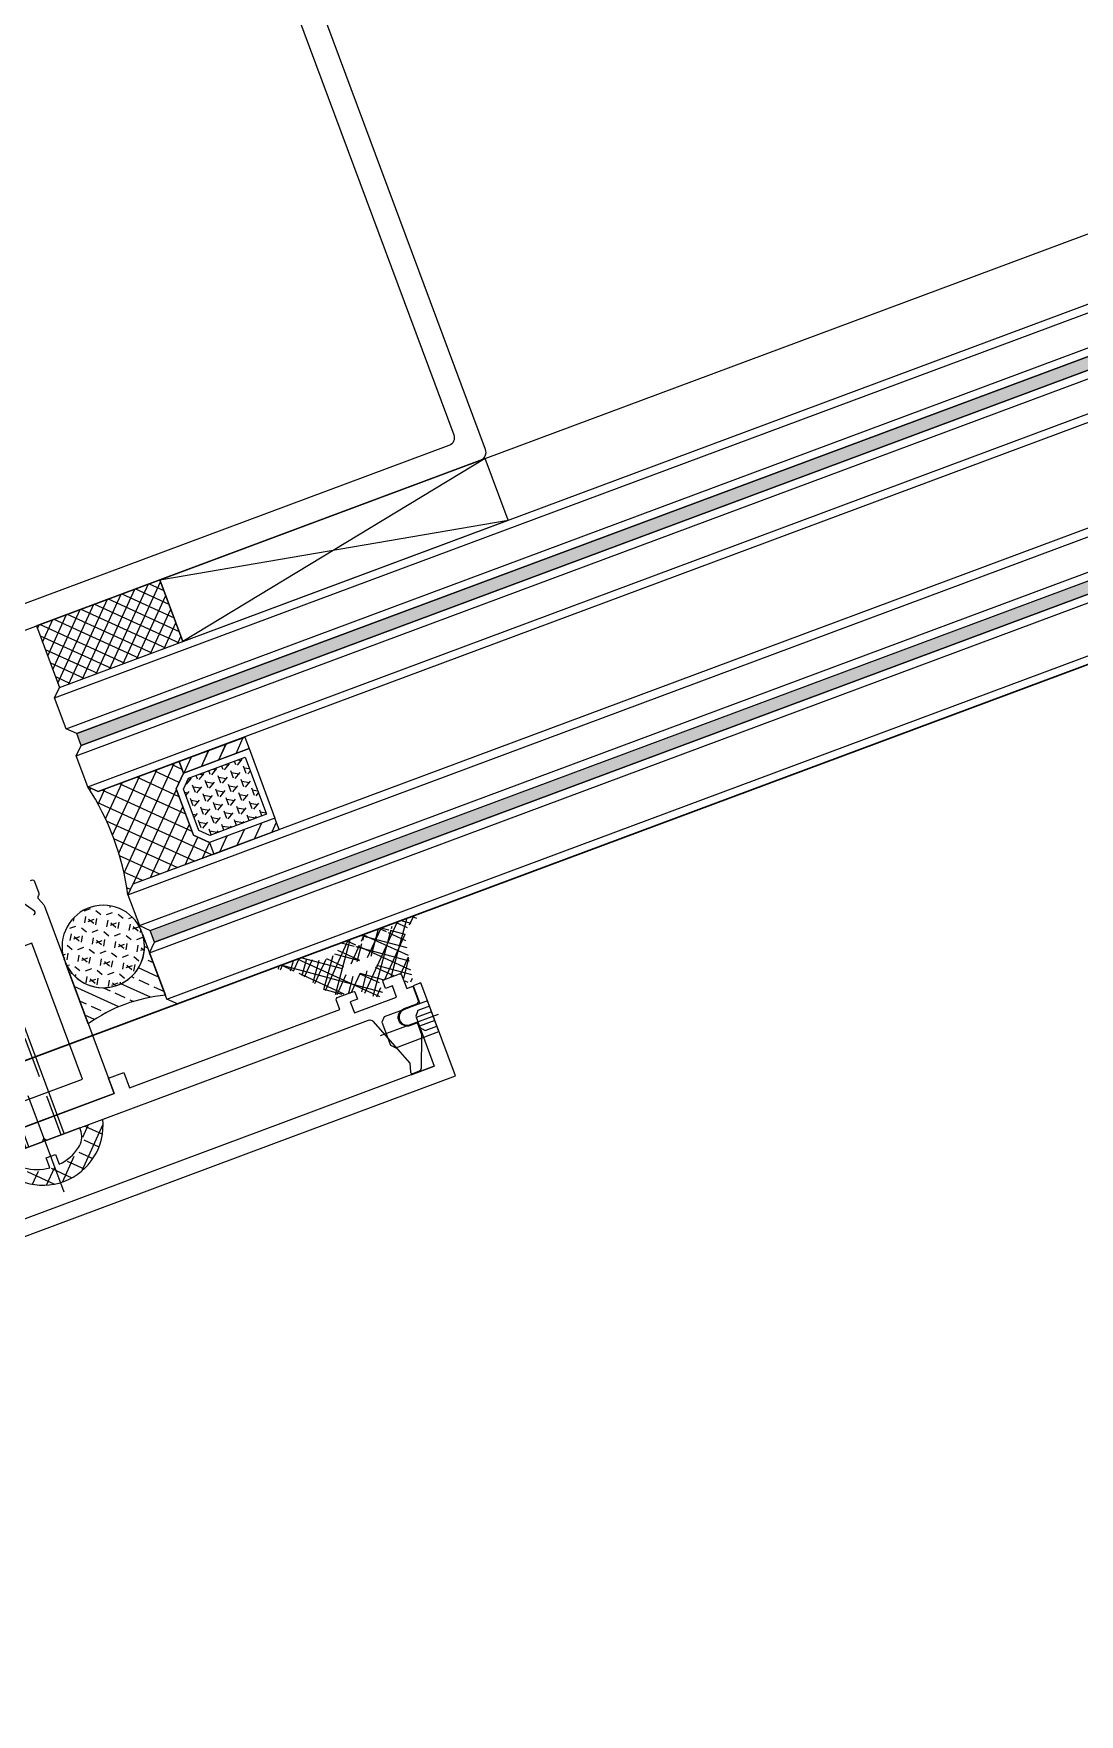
# Model space of a CAD drawing. Extents: x 12199666 to 24617114, y 1197707 to 2548648.
# Drawn here: x 12313946.4 to 12314073.5, y 1246514.4 to 1246718.6 of the extents above; entities that cross this region are included whole.
import ezdxf

# ---------------------------------------------------------------- set-up
doc = ezdxf.new("R2010")
doc.units = 0
doc.header["$LTSCALE"] = 10
doc.header["$MEASUREMENT"] = 0
for name, pattern in [('TX-PLAN-T1-F11$0$ACAD_ISO04W100', [30, 24, -3, 0, -3]), ('TX-PLAN-T1-F11$0$CENTER', [2, 1.25, -0.25, 0.25, -0.25]), ('TX-PLAN-T1-F11$0$CONTINOUS', [0]), ('TX-PLAN-T1-F11$0$DASHED', [0.75, 0.5, -0.25])]:
    doc.linetypes.add(name, pattern=pattern)
for name, color, linetype in [('TX-PLAN-T1-F11$0$01', 1, 'Continuous'), ('TX-PLAN-T1-F11$0$F-Alum', 4, 'Continuous'), ('TX-PLAN-T1-F11$0$F-Bolt', 32, 'Continuous'), ('TX-PLAN-T1-F11$0$F-center', 6, 'TX-PLAN-T1-F11$0$ACAD_ISO04W100'), ('TX-PLAN-T1-F11$0$F-dashed line', 8, 'TX-PLAN-T1-F11$0$DASHED'), ('TX-PLAN-T1-F11$0$F-Glass', 5, 'Continuous'), ('TX-PLAN-T1-F11$0$F-Glazing', 8, 'Continuous'), ('TX-PLAN-T1-F11$0$F-Misc', 1, 'Continuous'), ('TX-PLAN-T1-F11$0$F-seslants', 8, 'Continuous'), ('TX-PLAN-T1-F11$0$F_MISC', 8, 'Continuous'), ('TX-PLAN-T1-F11$0$HAT', 155, 'Continuous'), ('TX-PLAN-T1-F11$0$Hatch', 8, 'Continuous'), ('TX-PLAN-T1-F11$0$Hatch @ 1 VP1', 8, 'Continuous'), ('TX-PLAN-T1-F11$0$Hatch @ 1 VPModel', 8, 'Continuous'), ('TX-PLAN-T1-F11$0$PJ', 4, 'Continuous'), ('TX-PLAN-T1-F11$0$TC', 4, 'Continuous')]:
    doc.layers.add(name, color=color, linetype=linetype)
for name, color, linetype, lineweight in [('TX-PLAN-T1-F11$0$_EDO-ALUMINIUM-SECTION', 90, 'Continuous', 30), ('TX-PLAN-T1-F11$0$A-ANNO-SYMB', 7, 'Continuous', 25), ('TX-PLAN-T1-F11$0$幕墙线', 114, 'Continuous', 30)]:
    doc.layers.add(name, color=color, linetype=linetype, lineweight=lineweight)

# ---------------------------------------------------------------- blocks, each defined once
blk = doc.blocks.new('*U340')
at = {"layer": 'TX-PLAN-T1-F11$0$Hatch @ 1 VP1'}
h = blk.add_hatch(dxfattribs=at)
h.set_pattern_fill('M_GASKET-PISA', color=256, style=0, pattern_type=2)
h.set_pattern_definition([(35.42361603529756, (46.60972058696914, 1.263505759628975), (-0.8694256507828639, 1.222333439680349), []), (125.4236160352975, (46.60972058696914, 1.263505759628975), (-1.222333439680349, -0.8694256507828639), [])])
edge = h.paths.add_edge_path()
edge.add_arc((-1.005758292417113, 2.700000001565058), 1.500000000000064, 269.9999999999914, 310.5724313148193)
edge.add_line((-0.03014508089836454, 1.560623478412708), (1.229683999648614, 2.639376524703948))
edge.add_arc((2.205297211167363, 1.500000001551598), 1.500000000000089, 89.99999999999142, 130.5724313148186, ccw=False)
edge.add_line((2.20529721116759, 3.000000001551598), (2.741785272946117, 3.00000000156524))
edge.add_arc((2.741785272946345, 6.00000000156524), 3.000000000000028, 269.9999999999956, 323.2382780301331)
edge.add_line((5.145179432466875, 4.204534459154274), (7.713046174758574, 7.641857975019775))
edge.add_arc((7.793159313408751, 7.58200912360553), 0.09999999999985255, 115.93827802975, 143.2382780298942, ccw=False)
edge.add_line((7.749419046879666, 7.671935699677306), (9.503507258835953, 8.525123814462859))
edge.add_arc((9.394279516007828, 8.750000003056812), 0.249999999999963, 295.9069544241082, 449.9999999998437)
edge.add_line((9.39427951600851, 9.000000003056812), (6.620583798811595, 9.000000003062269))
edge.add_line((6.620583798811595, 9.000000003062269), (4.773622509620282, 8.04671219667307))
edge.add_arc((3.62699862340969, 10.26825527831079), 2.499999999999945, 214.0621029693552, 297.299999999996, ccw=False)
edge.add_arc((1.307391891253701, 8.70000000312939), 0.2999999999997213, 34.06210296926611, 89.99999999978287)
edge.add_line((1.307391891254838, 9.000000003128662), (-1.589216802361761, 9.000000003135028))
edge.add_arc((-1.589216802362216, 8.750000003135028), 0.2499999999999152, 89.99999999989583, 256.4770942316625)
edge.add_line((-1.64767532243286, 8.506930874220416), (-0.02726917610675628, 8.096945104279257))
edge.add_arc((-0.05179766443939116, 7.999999999915417), 0.0999999999999834, -90.00000000013023, 75.80132993312759, ccw=False)
edge.add_line((-0.05179766443961853, 7.899999999915053), (-0.108955418213327, 7.899999999915053))
edge.add_arc((-0.1089554182137817, 10.39999999991505), 2.499999999999434, 215.2344178976467, 270.00000000001046, ccw=False)
edge.add_arc((-2.2326314786485, 8.900000003135574), 0.1000000000007252, 35.234417898605, 90.00000000078164)
edge.add_line((-2.232631478649864, 9.000000003135938), (-4.881168839528527, 9.000000003142304))
edge.add_arc((-4.881168839528982, 8.750000003142304), 0.2500000000000154, 89.99999999989578, 256.4770942317193)
edge.add_line((-4.939627359599399, 8.506930874227692), (-3.319221213273295, 8.096945104286533))
edge.add_arc((-3.34374970160593, 7.999999999922693), 0.0999999999999834, -90.00000000013023, 75.80132993312759, ccw=False)
edge.add_line((-3.343749701606157, 7.899999999922329), (-3.400907455379411, 7.899999999922329))
edge.add_arc((-3.400907455379865, 10.39999999992233), 2.499999999999949, 214.3262280799825, 270.0000000000104, ccw=False)
edge.add_arc((-5.548092091564513, 8.933849210224253), 0.1000000000000372, 34.32622808016425, 110.1544525972612)
edge.add_arc((-6.443927377176806, 11.37464398673728), 2.499999999999543, 265.3665045616222, 290.154452597025, ccw=False)
edge.add_line((-6.645881460149894, 8.88281442828611), (-8.091786761774756, 9.000000003144123))
edge.add_arc((-8.111982170071997, 8.750817047299279), 0.2499999999999778, 85.36650456163848, 250.7880419743665)
edge.add_line((-8.194248104436383, 8.514740119067937), (-7.412072788158412, 8.239907198840228))
edge.add_arc((-8.075076055456293, 6.352997909141777), 1.999999999999966, 8.473551534714375, 70.64005609634751, ccw=False)
edge.add_line((-6.096908078050546, 6.64770361517094), (-5.244518011203127, 2.024790390883936))
edge.add_arc((-4.749999999999773, 2.098627621301603), 0.5000000000001517, 188.4921821239047, 359.9999999997688)
edge.add_line((-4.249999999999773, 2.098627621299784), (-4.249999999999773, 2.700000001565058))
edge.add_arc((-3.949999999999818, 2.700000001565058), 0.3000000000000682, 90, 180.0000000000217, ccw=False)
edge.add_line((-3.949999999999818, 3.00000000156524), (-1.55130166063168, 3.00000000156524))
edge.add_arc((-1.55130166063168, 2.700000001565058), 0.3000000000000966, 2.7114310796605423e-11, 90, ccw=False)
edge.add_line((-1.251301660631498, 2.700000001565058), (-1.251301660631498, 1.400000001564877))
edge.add_arc((-1.051301660631452, 1.400000001564877), 0.1999999999999602, 180.0000000000408, 270)
edge.add_line((-1.051301660631452, 1.200000001565058), (-1.00575829241734, 1.200000001565058))
edge = h.paths.add_edge_path(flags=16)
edge.add_arc((-1.310476532774146, 5.200000001565058), 0.4999999999999456, 188.3111422397304, 269.9999999999739)
edge.add_line((-1.310476532774373, 4.700000001565058), (1.520024613216037, 4.700000001565058))
edge.add_arc((1.520024613216037, 5.200000001565058), 0.4999999999999762, 270, 323.238278030144)
edge.add_line((1.920590306469421, 4.900755744496564), (2.29411737345049, 5.400755744496564))
edge.add_arc((1.893551680196879, 5.700000001565058), 0.5000000000000022, 323.2382780301569, 450)
edge.add_line((1.893551680196879, 6.200000001565058), (-1.456559369031083, 6.200000001565058))
edge.add_arc((-1.456559369031311, 5.700000001565058), 0.4999999999998603, 89.99999999997395, 188.3111422397347)
edge.add_line((-1.95130821782368, 5.627725686498707), (-1.80522538156697, 5.127725686498707))
at = {"layer": 'TX-PLAN-T1-F11$0$Hatch @ 1 VPModel'}
h = blk.add_hatch(dxfattribs=at)
h.set_pattern_fill('M_GASKET-PISA', color=256, style=0, pattern_type=2)
h.set_pattern_definition([(45, (45.74999999999977, 8.999999999998408), (-1.060660171779821, 1.060660171779821), []), (135, (45.74999999999977, 8.999999999998408), (-1.060660171779821, -1.060660171779821), [])])
edge = h.paths.add_edge_path()
edge.add_arc((-1.005758292417113, 2.700000001565058), 1.500000000000064, 269.9999999999914, 310.5724313148193)
edge.add_line((-0.03014508089836454, 1.560623478412708), (1.229683999648614, 2.639376524703948))
edge.add_arc((2.205297211167363, 1.500000001551598), 1.500000000000089, 89.99999999999142, 130.5724313148186, ccw=False)
edge.add_line((2.20529721116759, 3.000000001551598), (2.741785272946117, 3.00000000156524))
edge.add_arc((2.741785272946345, 6.00000000156524), 3.000000000000028, 269.9999999999956, 323.2382780301331)
edge.add_line((5.145179432466875, 4.204534459154274), (7.713046174758574, 7.641857975019775))
edge.add_arc((7.793159313408751, 7.58200912360553), 0.09999999999985255, 115.93827802975, 143.2382780298942, ccw=False)
edge.add_line((7.749419046879666, 7.671935699677306), (9.503507258835953, 8.525123814462859))
edge.add_arc((9.394279516007828, 8.750000003056812), 0.249999999999963, 295.9069544241082, 449.9999999998437)
edge.add_line((9.39427951600851, 9.000000003056812), (6.620583798811595, 9.000000003062269))
edge.add_line((6.620583798811595, 9.000000003062269), (4.773622509620282, 8.04671219667307))
edge.add_arc((3.62699862340969, 10.26825527831079), 2.499999999999945, 214.0621029693552, 297.299999999996, ccw=False)
edge.add_arc((1.307391891253701, 8.70000000312939), 0.2999999999997213, 34.06210296926611, 89.99999999978287)
edge.add_line((1.307391891254838, 9.000000003128662), (-1.589216802361761, 9.000000003135028))
edge.add_arc((-1.589216802362216, 8.750000003135028), 0.2499999999999152, 89.99999999989583, 256.4770942316625)
edge.add_line((-1.64767532243286, 8.506930874220416), (-0.02726917610675628, 8.096945104279257))
edge.add_arc((-0.05179766443939116, 7.999999999915417), 0.0999999999999834, -90.00000000013023, 75.80132993312759, ccw=False)
edge.add_line((-0.05179766443961853, 7.899999999915053), (-0.108955418213327, 7.899999999915053))
edge.add_arc((-0.1089554182137817, 10.39999999991505), 2.499999999999434, 215.2344178976467, 270.00000000001046, ccw=False)
edge.add_arc((-2.2326314786485, 8.900000003135574), 0.1000000000007252, 35.234417898605, 90.00000000078164)
edge.add_line((-2.232631478649864, 9.000000003135938), (-4.881168839528527, 9.000000003142304))
edge.add_arc((-4.881168839528982, 8.750000003142304), 0.2500000000000154, 89.99999999989578, 256.4770942317193)
edge.add_line((-4.939627359599399, 8.506930874227692), (-3.319221213273295, 8.096945104286533))
edge.add_arc((-3.34374970160593, 7.999999999922693), 0.0999999999999834, -90.00000000013023, 75.80132993312759, ccw=False)
edge.add_line((-3.343749701606157, 7.899999999922329), (-3.400907455379411, 7.899999999922329))
edge.add_arc((-3.400907455379865, 10.39999999992233), 2.499999999999949, 214.3262280799825, 270.0000000000104, ccw=False)
edge.add_arc((-5.548092091564513, 8.933849210224253), 0.1000000000000372, 34.32622808016425, 110.1544525972612)
edge.add_arc((-6.443927377176806, 11.37464398673728), 2.499999999999543, 265.3665045616222, 290.154452597025, ccw=False)
edge.add_line((-6.645881460149894, 8.88281442828611), (-8.091786761774756, 9.000000003144123))
edge.add_arc((-8.111982170071997, 8.750817047299279), 0.2499999999999778, 85.36650456163848, 250.7880419743665)
edge.add_line((-8.194248104436383, 8.514740119067937), (-7.412072788158412, 8.239907198840228))
edge.add_arc((-8.075076055456293, 6.352997909141777), 1.999999999999966, 8.473551534714375, 70.64005609634751, ccw=False)
edge.add_line((-6.096908078050546, 6.64770361517094), (-5.244518011203127, 2.024790390883936))
edge.add_arc((-4.749999999999773, 2.098627621301603), 0.5000000000001517, 188.4921821239047, 359.9999999997688)
edge.add_line((-4.249999999999773, 2.098627621299784), (-4.249999999999773, 2.700000001565058))
edge.add_arc((-3.949999999999818, 2.700000001565058), 0.3000000000000682, 90, 180.0000000000217, ccw=False)
edge.add_line((-3.949999999999818, 3.00000000156524), (-1.55130166063168, 3.00000000156524))
edge.add_arc((-1.55130166063168, 2.700000001565058), 0.3000000000000966, 2.7114310796605423e-11, 90, ccw=False)
edge.add_line((-1.251301660631498, 2.700000001565058), (-1.251301660631498, 1.400000001564877))
edge.add_arc((-1.051301660631452, 1.400000001564877), 0.1999999999999602, 180.0000000000408, 270)
edge.add_line((-1.051301660631452, 1.200000001565058), (-1.00575829241734, 1.200000001565058))
edge = h.paths.add_edge_path(flags=16)
edge.add_arc((-1.310476532774146, 5.200000001565058), 0.4999999999999456, 188.3111422397304, 269.9999999999739)
edge.add_line((-1.310476532774373, 4.700000001565058), (1.520024613216037, 4.700000001565058))
edge.add_arc((1.520024613216037, 5.200000001565058), 0.4999999999999762, 270, 323.238278030144)
edge.add_line((1.920590306469421, 4.900755744496564), (2.29411737345049, 5.400755744496564))
edge.add_arc((1.893551680196879, 5.700000001565058), 0.5000000000000022, 323.2382780301569, 450)
edge.add_line((1.893551680196879, 6.200000001565058), (-1.456559369031083, 6.200000001565058))
edge.add_arc((-1.456559369031311, 5.700000001565058), 0.4999999999998603, 89.99999999997395, 188.3111422397347)
edge.add_line((-1.95130821782368, 5.627725686498707), (-1.80522538156697, 5.127725686498707))
blk = doc.blocks.new('TX-PLAN-T1-F11$0$A$C08103915')
at = {"layer": 'TX-PLAN-T1-F11$0$Hatch'}
blk.add_blockref('*U340', (0, 0), dxfattribs=at)
blk = doc.blocks.new('*U170')
at = {"layer": 'TX-PLAN-T1-F11$0$HAT'}
h = blk.add_hatch(dxfattribs=at)
h.set_pattern_fill('ANSI33', color=256, scale=0.8333333333333334)
h.set_pattern_definition([(45, (-71600.10462562989, -19870.70319001427), (-1.870886691889406, 1.870886691889406), []), (45, (-71598.23373812989, -19870.70319001427), (-1.870886691889406, 1.870886691889406), [1.322916666666667, -0.6614583333333337])])
edge = h.paths.add_edge_path()
edge.add_arc((5, 18.47060166783501), 19.13538936034043, 254.8530260690202, 285.14697393097975, ccw=False)
edge.add_line((0, -5.921189464667496e-16), (0, -7.911287266330572))
edge.add_arc((5, -8.171557151248035), 5.006769458742329, 2.979783772836811, 177.0202162271633, ccw=False)
edge.add_line((10, -7.911287266330572), (10, -8.881784197001252e-16))
h = blk.add_hatch(dxfattribs=at)
h.set_pattern_fill('HEX', color=256, scale=0.8333333333333334)
h.set_pattern_definition([(0, (-71600.10462562989, -19870.70319001427), (0, 1.374815), [0.79375, -1.5875]), (120, (-71600.10462562989, -19870.70319001427), (-1.190624715503903, -0.6874074999999996), [0.7937499999999992, -1.587499999999998]), (59.99999999999999, (-71599.31087562989, -19870.70319001427), (-1.190624715503903, 0.6874075000000001), [0.7937499999999998, -1.5875])])
edge = h.paths.add_edge_path()
edge.add_arc((5, -8.17155715124803), 5.006769458742329, 0, 360)
at = {"layer": 'TX-PLAN-T1-F11$0$01'}
blk.add_lwpolyline([(10, -5.921189464667496e-16, -0.1329575385010826), (0, -5.921189464667496e-16), (0, -7.911287266330572, -0.9492999147649731), (10, -7.911287266330572)], format="xyb", close=True, dxfattribs=at)
blk.add_circle((5, -8.17155715124803), 5.006769458742329, dxfattribs=at)
blk = doc.blocks.new('*U163')
at = {"linetype": 'Continuous'}
for points in [[(-39.56000000512402, 1.000000000547189), (-39.55999974921176, 715.1501505394342), (-41.07999974921176, 715.1501505388864), (-41.08000000512402, 0.9999999999995453)], [(-14.04000000000174, 1.000000001268106), (-14.03999974408948, 715.1501505401551), (-15.55999974408948, 715.150150540155), (-15.56000000000174, 1.000000001268219)]]:
    blk.add_hatch(color=4, dxfattribs=at).paths.add_polyline_path(points)
at = {"layer": 'TX-PLAN-T1-F11$0$TC'}
h = blk.add_hatch(dxfattribs=at)
h.set_pattern_fill('ANSI31', color=256, scale=0.5, style=0)
h.set_pattern_definition([(45, (41571.46289831595, 2291.421798867439), (-1.122532015133644, 1.122532015133644), [])])
h.paths.add_polyline_path([(-32.06000000512402, 19.99999538405465), (-32.06000001701294, 11.49999538405465), (-33.56000002024346, 11.49999538405465), (-33.56000000835455, 19.99999538405465)])
h = blk.add_hatch(dxfattribs=at)
h.set_pattern_fill('HONEY', color=256, scale=0.3, style=0)
h.set_pattern_definition([(0, (41571.46289831595, 2291.421798879027), (1.42875, 0.8248889999999999), [0.9524999999999999, -1.905]), (120, (41571.46289831595, 2291.421798879027), (-1.428749829302342, 0.8248892956570172), [0.9524999999999981, -1.904999999999996]), (59.99999999999999, (41571.46289831595, 2291.421798879027), (1.706976584081587e-07, 1.649778295657017), [-1.905, 0.9524999999999999])])
h.paths.add_polyline_path([(-24.89137084665388, 10.79999538405756), (-23.8599999967523, 11.83136623395914), (-23.8599999967523, 19.19999538405902), (-31.26000000836619, 19.19999538405902), (-31.26000000836619, 11.83136623395914), (-30.22862915846461, 10.79999538405756)])
h = blk.add_hatch(dxfattribs=at)
h.set_pattern_fill('ANSI31', color=256, scale=0.5, style=0)
h.set_pattern_definition([(45, (41571.46289831595, 2291.421798879027), (-1.122532015133644, 1.122532015133644), [])])
h.paths.add_polyline_path([(-23.06000000865286, 19.99999538405465), (-23.05999999676395, 11.49999538405465), (-21.55999999353342, 11.49999538405465), (-21.56000000542234, 19.99999538405465)])
h = blk.add_hatch(dxfattribs=at)
h.set_pattern_fill('ANSI31', color=256, scale=0.5, style=0)
h.set_pattern_definition([(45, (41571.46289831595, 2291.421798876314), (-1.122532015133644, 1.122532015133644), [])])
h.paths.add_polyline_path([(-23.05999999999447, 19.99999538405465), (-23.05999998811283, 11.49999538405465), (-21.55999998488231, 11.49999538405465), (-21.55999999676395, 19.99999538405465)])
h = blk.add_hatch(dxfattribs=at)
h.set_pattern_fill('ANSI37', color=256, scale=0.5, style=0)
h.set_pattern_definition([(45, (41571.46289831595, 2291.421798879027), (-1.122532015133644, 1.122532015133644), []), (135, (41571.46289831595, 2291.421798879027), (-1.122532015133644, -1.122532015133644), [])])
edge = h.paths.add_edge_path()
edge.add_line((-27.560000006521, 9.999995384054653), (-30.56000000835455, 9.999995384054653))
edge.add_line((-30.56000000835455, 9.999995384054653), (-32.06000000835455, 11.49999538405465))
edge.add_line((-32.06000000835455, 11.49999538405465), (-33.56000000512402, 11.49999538405465))
edge.add_line((-33.56000000512402, 11.49999538405465), (-33.56000000512402, 1.000000001267761))
edge.add_line((-33.56000000512402, 1.000000001267761), (-34.56000000512402, 1.267761007284207e-09))
edge.add_arc((-27.56000000688844, -31.14559677375994), 31.92253433623205, 77.33320347818409, 102.66679652181591, ccw=False)
edge.add_line((-20.56000000865286, 1.267761007284207e-09), (-21.56000000865286, 1.000000001267761))
edge.add_line((-21.56000000865286, 1.000000001267761), (-21.56000000865286, 11.49999538405465))
edge.add_line((-21.56000000865286, 11.49999538405465), (-23.06000000542234, 11.49999538405465))
edge.add_line((-23.06000000542234, 11.49999538405465), (-24.56000000542234, 9.999995384054653))
edge.add_line((-24.56000000542234, 9.999995384054653), (-27.560000006521, 9.999995384054653))
at = {"color": 4, "linetype": 'Continuous'}
for points in [[(-39.56000000512402, 1.000000000547189), (-39.55999974921176, 715.1501505394342), (-41.07999974921176, 715.1501505388864), (-41.08000000512402, 0.9999999999995453)], [(-14.04000000000174, 1.000000001268106), (-14.03999974408948, 715.1501505401551), (-15.55999974408948, 715.150150540155), (-15.56000000000174, 1.000000001268219)]]:
    blk.add_lwpolyline(points, close=True, dxfattribs=at)
at = {"layer": 'TX-PLAN-T1-F11$0$F-Glass'}
for points in [[(-49.07999974921176, 715.1501505388866), (-49.08000000512402, 0.9999999999995453), (-48.08000000512402, -4.547473508864641e-13), (-42.08000000512402, -4.547473508864641e-13), (-41.08000000512402, 0.9999999999995453), (-41.07999974921176, 715.1501505388868)], [(-33.55999974921176, 715.150150540155), (-33.56000000512402, 1.000000001267765), (-34.56000000512402, 1.267764559997886e-09), (-38.56000000512402, 5.471889608088532e-10), (-39.56000000512402, 1.000000000547189), (-39.55999974921176, 715.1501505394344)], [(-21.55999974408948, 715.150150540155), (-21.55999999999447, 1.000000001267765), (-20.55999999999447, 1.267764559997886e-09), (-16.55999999999447, 1.267764559997886e-09), (-15.55999999999447, 1.000000001267765), (-15.55999974408948, 715.150150540155)], [(-14.03999974408948, 715.1501505401551), (-14.04000000000174, 1.000000001268106), (-13.04000000000174, 1.268105620511051e-09), (-9.040000000001742, 1.988681219700084e-09), (-8.040000000001742, 1.000000001988681), (-8.03999974408948, 715.150150540876)]]:
    blk.add_lwpolyline(points, dxfattribs=at)
at = {"layer": 'TX-PLAN-T1-F11$0$PJ'}
for points in [[(-32.06000000512402, 19.99999538405465), (-32.06000001701294, 11.49999538405465), (-33.56000002024346, 11.49999538405465), (-33.56000000835455, 19.99999538405465)], [(-23.06000000865286, 19.99999538405465), (-23.05999999676395, 11.49999538405465), (-21.55999999353342, 11.49999538405465), (-21.56000000542234, 19.99999538405465)], [(-23.05999999999447, 19.99999538405465), (-23.05999998811283, 11.49999538405465), (-21.55999998488231, 11.49999538405465), (-21.55999999676395, 19.99999538405465)]]:
    blk.add_lwpolyline(points, close=True, dxfattribs=at)
at = {"layer": 'TX-PLAN-T1-F11$0$PJ', "ltscale": 3}
for points in [[(-24.55999999676395, 9.999995384054653), (-23.05999999676395, 11.49999538405465), (-23.05999999676395, 19.99999538405465), (-32.06000000835455, 19.99999538405465), (-32.06000000835455, 11.49999538405465), (-30.56000000835455, 9.999995384054653)], [(-24.89137084665388, 10.79999538405756), (-23.8599999967523, 11.83136623395914), (-23.8599999967523, 19.19999538405902), (-31.26000000836619, 19.19999538405902), (-31.26000000836619, 11.83136623395914), (-30.22862915846461, 10.79999538405756)]]:
    blk.add_lwpolyline(points, close=True, dxfattribs=at)
at = {"layer": 'TX-PLAN-T1-F11$0$PJ'}
blk.add_lwpolyline([(-27.560000006521, 9.999995384054653), (-30.56000000835455, 9.999995384054653), (-32.06000000835455, 11.49999538405465), (-33.56000000512402, 11.49999538405465), (-33.56000000512402, 1.000000001267761), (-34.56000000512402, 1.267761007284207e-09, -0.1109910802000259), (-20.56000000865286, 1.267761007284207e-09), (-21.56000000865286, 1.000000001267761), (-21.56000000865286, 11.49999538405465), (-23.06000000542234, 11.49999538405465), (-24.56000000542234, 9.999995384054653)], format="xyb", close=True, dxfattribs=at)
at = {"layer": 'TX-PLAN-T1-F11$0$TC', "color": 9, "linetype": 'Continuous'}
for p, q in [((-48.08000000512402, -4.547473508864641e-13), (-48.07999974921176, 715.1501505388866)), ((-42.08000000512402, -4.547473508864641e-13), (-42.07999974921176, 715.1501505388868)), ((-38.56000000512402, 5.471889608088532e-10), (-38.55999974921176, 715.1501505394344)), ((-34.56000000512402, 1.267764559997886e-09), (-34.55999974921176, 715.150150540155)), ((-20.55999999999447, 1.267764559997886e-09), (-20.55999974408948, 715.150150540155)), ((-16.55999999999447, 1.267764559997886e-09), (-16.55999974408948, 715.150150540155)), ((-13.04000000000174, 1.268105620511051e-09), (-13.03999974408948, 715.1501505401551)), ((-9.040000000001742, 1.988681219700084e-09), (-9.03999974408948, 715.150150540876))]:
    blk.add_line(p, q, dxfattribs=at)
blk = doc.blocks.new('*U162')
at = {"layer": 'TX-PLAN-T1-F11$0$F-Misc'}
blk.add_lwpolyline([(0, -8.000024006068998), (0, 0), (-42.21253623487424, 0), (-42.21253623487424, -8.000024006068998)], close=True, dxfattribs=at)
for points in [[(0, -8.000024006068998), (-42.21253623487424, 0)], [(-42.21253623487424, -8.000024006068998), (0, 0)]]:
    blk.add_lwpolyline(points, dxfattribs=at)
blk = doc.blocks.new('TX-PLAN-T1-F11$0$ld')
blk.add_lwpolyline([(2, 3.637978807091713e-12), (2, 5.599999999954889), (1.5, 6.099999999954889), (-1.5, 6.099999999954889), (-2, 5.599999999954889), (-2, -3.637978807091713e-12)])
at = {"layer": 'TX-PLAN-T1-F11$0$A-ANNO-SYMB', "color": 0}
blk.add_line((-2, -3.637978807091713e-12), (2, 3.637978807091713e-12), dxfattribs=at)
at = {"layer": 'TX-PLAN-T1-F11$0$F-center'}
blk.add_lwpolyline([(0, -0.6418073780077975), (0, 6.887223995901877)], dxfattribs=at)
at = {"layer": 'TX-PLAN-T1-F11$0$F-dashed line'}
for points in [[(1.299999999988358, 3.637978807091713e-12), (1.299999999988358, 1.519894829230907), (0.7404679261962883, 1.999999999952706), (-0.7404679261962883, 1.999999999952706), (-1.299999999988358, 1.519894829230907), (-1.299999999988358, -3.637978807091713e-12)], [(-0.5557468123733997, 0), (-0.5557468123733997, 1.999999999952706)], [(0.5557468123733997, 0), (0.5557468123733997, 1.999999999952706)]]:
    blk.add_lwpolyline(points, dxfattribs=at)
blk = doc.blocks.new('TX-PLAN-T1-F11$0$qertqtwet')
at = {"layer": 'TX-PLAN-T1-F11$0$F-Glazing'}
h = blk.add_hatch(dxfattribs=at)
h.set_pattern_fill('ANSI37', color=256, angle=270.0000000000034, style=0)
h.set_pattern_definition([(315.0000000000033, (-29614.42304775224, -25731.69154979243), (1.122532015133579, 1.122532015133709), []), (45.00000000000334, (-29614.42304775224, -25731.69154979243), (-1.122532015133709, 1.122532015133579), [])])
h.paths.add_polyline_path([(-29820.57937317537, -22812.52878940574), (-29818.8122062625, -22812.52878940575), (-29818.8122062625, -22810.33161240899, 0.323428697050681), (-29824.22649746502, -22816.97082330404), (-29822.2096299913, -22816.97082330405, -0.1185157189850159), (-29821.23881053725, -22812.93261066923, -0.2818610536571748)])
h.paths.add_polyline_path([(-29822.2096299913, -22816.97082330405), (-29824.22649746502, -22816.97082330404, 0.3560576311528728), (-29818.8122062625, -22824.46540130571), (-29818.8122062625, -22821.41285720236), (-29820.57937317537, -22821.41285720236, -0.2818610536571745), (-29821.23881053725, -22821.00903593886, -0.1185157189850159)])
at = {"color": 8, "linetype": 'TX-PLAN-T1-F11$0$DASHED'}
for p, q in [((-29818.81220626278, -22814.88745477372, -46928.13187290396), (-29758.81220626278, -22814.88745477372, -46928.13187290396)), ((-29818.81220626278, -22814.88745477372, -46928.13187290396), (-29758.81220626278, -22814.88745477372, -46928.13187290396)), ((-29818.81220626278, -22819.05412144038, -46928.13187290396), (-29758.81220626278, -22819.05412144038, -46928.13187290396)), ((-29818.81220626278, -22819.05412144038, -46928.13187290396), (-29758.81220626278, -22819.05412144038, -46928.13187290396))]:
    blk.add_line(p, q, dxfattribs=at)
at = {"color": 8, "linetype": 'TX-PLAN-T1-F11$0$CENTER'}
blk.add_line((-29825.47887292947, -22816.97078810705, -46928.13187290396), (-29754.64553959612, -22816.97078810705, -46928.13187290396), dxfattribs=at)
blk.add_line((-29825.47887292947, -22816.97078810705, -46928.13187290396), (-29754.64553959612, -22816.97078810705, -46928.13187290396), dxfattribs=at)
blk.add_arc((-29816.92428280844, -22817.39850685732, -23464.06593645198), 7.314728437362906, 104.9572881810436, 255.0427118187282)
at = {"layer": 'TX-PLAN-T1-F11$0$F-Bolt', "elevation": -46928.13187290396}
blk.add_lwpolyline([(-29820.98789410364, -22820.49255707884, 0.2099352819367999), (-29819.32357117219, -22821.47078796239), (-29818.81220753584, -22821.47078810705), (-29818.81220498975, -22812.47078810705), (-29819.3235686261, -22812.47078796277, 0.2099352819368), (-29820.98789211101, -22813.44901790502, 0.1433843212667726), (-29822.08493336194, -22816.35715081947), (-29820.79994085657, -22816.35715118109), (-29820.79994120376, -22817.58442390836), (-29822.08493370902, -22817.58442354483, 0.1433843212667727)], format="xyb", close=True, dxfattribs=at)
blk.add_lwpolyline([(-29820.98789410364, -22820.49255707884, 0.2099352819367999), (-29819.32357117219, -22821.47078796239), (-29818.81220753584, -22821.47078810705), (-29818.81220498975, -22812.47078810705), (-29819.3235686261, -22812.47078796277, 0.2099352819368), (-29820.98789211101, -22813.44901790502, 0.1433843212667726), (-29822.08493336194, -22816.35715081947), (-29820.79994085657, -22816.35715118109), (-29820.79994120376, -22817.58442390836), (-29822.08493370902, -22817.58442354483, 0.1433843212667727)], format="xyb", close=True, dxfattribs=at)
blk.add_lwpolyline([(-29818.81220626278, -22819.47078810705), (-29759.22887292947, -22819.47078810705), (-29758.81220626278, -22819.05412144038), (-29758.81220626278, -22814.88745477372), (-29759.22887292947, -22814.47078810705), (-29818.81220626278, -22814.47078810705)], dxfattribs=at)
blk.add_lwpolyline([(-29818.81220626278, -22819.47078810705), (-29759.22887292947, -22819.47078810705), (-29758.81220626278, -22819.05412144038), (-29758.81220626278, -22814.88745477372), (-29759.22887292947, -22814.47078810705), (-29818.81220626278, -22814.47078810705)], dxfattribs=at)
blk = doc.blocks.new('*U193')
at = {"layer": 'TX-PLAN-T1-F11$0$F-seslants'}
h = blk.add_hatch(dxfattribs=at)
h.set_pattern_fill('ANSI37', color=256, scale=9.999999999999995, angle=30.01599999542883)
h.set_pattern_definition([(75.01599999542881, (3490.544448646251, 60834.22844893679), (-1.207497580646402, 0.3231866221443672), []), (165.0159999954287, (3490.544448646251, 60834.22844893679), (-0.3231866221443678, -1.207497580646402), [])])
h.paths.add_polyline_path([(469.7937156085391, -538.542800594063), (455.9395437089261, -546.5466697196389), (459.9414782244712, -553.4737555874599), (473.7956501238514, -545.4698864619568)])
at = {"layer": 'TX-PLAN-T1-F11$0$F-Alum'}
blk.add_line((506.3449489404447, -517.4263246265182), (1074.011602525134, -189.4724320953683), dxfattribs=at)
for points in [[(455.4729844129179, -567.7718404594343), (455.4729844129179, -567.7718404594343), (446.3959872892592, -552.0601956466271), (505.8266415628605, -517.7257626117789, 0.4142135629107179), (506.192285489291, -516.359635047178), (401.1615129876882, -334.5582640464709), (322.3892650641501, -380.0667758264462)], [(439.369238186162, -573.3344405092794), (418.1223877749871, -585.6092291673849), (325.3936407528818, -425.1025364142552), (325.3857700543012, -381.800288240629), (399.198695463594, -339.1568885540619, -0.4142135618083592), (400.5648230256047, -339.522532479692), (502.0939028023276, -515.2627032643359, -0.4142135629305874), (501.7282588758972, -516.6288308289368), (442.4707817491144, -550.8632155012601, 0.4142135623737295), (442.397652963642, -551.1364410138922), (451.2549298969097, -566.4678058499121)], [(461.4410789583344, -581.2579472162324, 0.5206607007260496), (461.4837110906374, -580.7682579129614), (459.6484452183358, -579.9007907893683, 0.2679490000005528)], [(460.3921727570705, -577.1994643999496, -0.414214000003529), (460.8150092749856, -577.16468971016, -0.08748899999878039), (460.8815638804808, -577.2448508192174), (461.6254686759785, -578.5489749854896, -0.2637250000033299), (461.6262621562928, -578.8448641096329, 0.3595080000004977), (461.6936102539767, -579.2209144837834), (462.4485554799903, -579.8611204480549, -0.08610609256696022), (462.5581134948879, -579.9923422110442), (474.7123951152898, -601.0306250431167), (466.1576926645357, -605.9728779365832), (457.6130095296539, -610.9093424355378)], [(385.3697887959424, -667.0497999373765), (477.5342742071953, -613.8042877217376), (477.5342742069624, -613.8042877217231), (494.8519890848547, -603.7994513208541), (494.8519890848547, -603.7994513208978), (515.2526503666304, -592.0135269059829), (509.2227795810904, -581.5762165036285), (508.3568938372191, -582.0764583237324), (509.5112178020645, -584.0745173121395), (507.7794463143218, -585.0750009522017, 1), (508.7799299543258, -586.8067724399589), (509.6458156981971, -586.3065306199424), (512.5203952384181, -591.2822390548536), (509.9227380075026, -592.7829645162565), (509.9227380093653, -592.7829645187594), (512.5203952402808, -591.2822390573419), (512.520395238651, -591.2822390583169), (495.5832769325934, -601.067196193093)]]:
    blk.add_lwpolyline(points, format="xyb", dxfattribs=at)
for points in [[(495.5832769325934, -601.067196193093), (495.5832769325934, -601.0671961930348), (474.8020190792158, -613.0729998740571), (474.8020190792158, -613.0729998739698), (386.1010766436812, -664.3175448094407)], [(474.7123976727016, -601.0306235656317), (473.7119150084909, -599.2988515140751), (475.4436870599166, -598.2983688498207), (476.4441697243601, -600.0301409013337), (500.0577016519383, -586.3880869724089), (499.4252806827426, -585.2934078017715), (499.4164095895831, -585.1463000204094), (499.4975773838814, -585.0232911393541), (501.2667130958289, -584.001221339262), (501.3808508836664, -583.9352813521982), (501.5368297582027, -584.0735180404299), (501.9489546776749, -584.7868792145746), (501.1499901625793, -585.248459124341), (501.8648361156229, -586.4858105297317), (506.6015543118119, -583.7493010650505), (505.8867083590012, -582.5119496595871), (505.0877438439056, -582.9735295692808), (504.6756189246662, -582.2601683951216), (504.6337778379675, -582.0559917198116), (504.7149456322659, -581.9329828387272), (506.4840813442133, -580.9109130386933), (506.63118912559, -580.90204194549), (506.7541980065871, -580.9832097398466), (507.6503789238632, -582.5344400618924), (508.3352056511212, -582.1388001393061), (509.3243054575287, -583.8508669573057), (509.3052286580205, -583.8618880568538)], [(381.2788209777791, -657.8256456259696), (381.2597441703547, -657.8366667300434), (380.0398544089403, -655.7251176545396), (455.8812394279521, -611.9098305052466), (454.8807539343834, -610.1780535563303), (456.612525985809, -609.1775708921195), (457.6130086500198, -610.909342943618), (474.7123976727016, -601.0306235656317)]]:
    blk.add_lwpolyline(points, dxfattribs=at)
at = {"layer": 'TX-PLAN-T1-F11$0$F-Alum', "linetype": 'TX-PLAN-T1-F11$0$CONTINOUS', "ltscale": 15555}
blk.add_lwpolyline([(386.8719783208799, -654.5943518436106), (467.0768878774252, -608.2581576754019), (467.1865810544696, -607.8483194061846), (467.5964193237014, -607.9580125833891), (503.7120713072363, -587.0931818447134, -0.2963790067036685), (504.2562180578243, -587.1217130389268), (509.5048460268881, -591.414830050373), (509.7787096002139, -592.4164107431134, 0.5575365158333588), (510.0783953033388, -592.5775490900851), (510.7740861696657, -592.1756327085313, 0.2840790438404123), (511.0230586079415, -591.712592832002), (510.4276106373873, -587.9536942196864, 0.1428492727586986), (510.3876624978147, -587.7905220380635), (509.6092513059266, -586.4431433763093), (508.8299541363958, -586.8933610143285, -1), (507.7294221322518, -584.988412377832), (509.1581635049079, -584.1629961035942, 0.414213562373095), (509.2678566819523, -583.753157834406), (509.2678566819523, -583.753157834406)], format="xyb", dxfattribs=at)
at = {"layer": 'TX-PLAN-T1-F11$0$F-Alum'}
blk.add_lwpolyline([(458.7099413010292, -606.8109597437433), (470.6140261408873, -599.933700118956), (461.8043520050123, -584.6847326377465), (449.900267165387, -591.5619922624755)], close=True, dxfattribs=at)
at = {"layer": 'TX-PLAN-T1-F11$0$F-seslants'}
blk.add_lwpolyline([(469.7937156085391, -538.542800594063), (455.9395437089261, -546.5466697196389), (459.9414782244712, -553.4737555874599), (473.7956501238514, -545.4698864619568)], close=True, dxfattribs=at)
at = {"layer": 'TX-PLAN-T1-F11$0$F_MISC', "xscale": -1}
for name, p, rotation in [('*U163', (455.0536482434254, -547.0122760293452), 300.0159999954287), ('*U170', (470.1903338946868, -593.2032168353762, -7.751101684824493e-07), 210.0159999748984)]:
    blk.add_blockref(name, p, dxfattribs=dict(at, rotation=rotation))
at = {"layer": 'TX-PLAN-T1-F11$0$F_MISC'}
for name, p, rotation in [('*U162', (473.7956621800549, -545.4699073303491), 210.0159999954284), ('TX-PLAN-T1-F11$0$qertqtwet', (-34206.12903104257, 13797.59694571102, 46928.13187290396), 120.0159999954234), ('TX-PLAN-T1-F11$0$ld', (511.3775871859398, -585.3060469798511), 120.0159999754226)]:
    blk.add_blockref(name, p, dxfattribs=dict(at, rotation=rotation))
at = {"layer": 'TX-PLAN-T1-F11$0$F_MISC', "extrusion": (-4.753630675954406e-07, 1.025034717925372e-06, 0.9999999999993616), "xscale": -1, "rotation": 30.0159998354306}
blk.add_blockref('TX-PLAN-T1-F11$0$A$C08103915', (504.5562576858272, -585.4893207987, -0.000829449095474531), dxfattribs=at)
blk = doc.blocks.new('TX-PLAN-T1-F11$0$A$C21521A5F')
at = {"rotation": 90}
blk.add_blockref('*U193', (388.7170751225203, 16760.21975712478, 0.0004146164392175001), dxfattribs=at)
blk = doc.blocks.new('TX-PLAN-T1-F11$0$标准层幕墙0118')
at = {"color": 3, "rotation": 270}
blk.add_blockref('TX-PLAN-T1-F11$0$A$C21521A5F', (4239.780242875684, -661.2834627595585, -0.0004146164392191649), dxfattribs=at)
blk = doc.blocks.new('TX-PLAN-T1-F11')
at = {"layer": 'TX-PLAN-T1-F11$0$幕墙线'}
blk.add_lwpolyline([(12320853.42358575, 1246069.463993158), (12319874.15551759, 1245556.942988943), (12319504.51685508, 1246263.291677854), (12318287.46267927, 1245809.710601544), (12318025.41949917, 1246512.835058284), (12316808.36415329, 1246059.258099326), (12316546.32246322, 1246762.378557954), (12315329.26860736, 1246308.797600885), (12315067.22542752, 1247011.922057721), (12313850.17157141, 1246558.341100555), (12313588.12839157, 1247261.465557391), (12312371.07304542, 1246807.888598337), (12312109.03135535, 1247511.009056965), (12310891.9774995, 1247057.428099896), (12310629.93431965, 1247760.552556732), (12309412.88046354, 1247306.971599566), (12309150.8372837, 1248010.096056402), (12307933.78342759, 1247556.515099236), (12307671.74024774, 1248259.639556072), (12306454.68639163, 1247806.058598906), (12306192.64321179, 1248509.183055742), (12304975.58935568, 1248055.602098577), (12304713.54617583, 1248758.726555413), (12303496.49231972, 1248305.145598247)], dxfattribs=at)
at = {"layer": 'TX-PLAN-T1-F11$0$_EDO-ALUMINIUM-SECTION', "rotation": 350.4236156863823}
blk.add_blockref('TX-PLAN-T1-F11$0$标准层幕墙0118', (12293055.45042718, 1251790.443008234), dxfattribs=at)

msp = doc.modelspace()

# ---------------------------------------------------------------- block references
msp.add_blockref('TX-PLAN-T1-F11', (0, 0))

doc.saveas('drawing.dxf')
